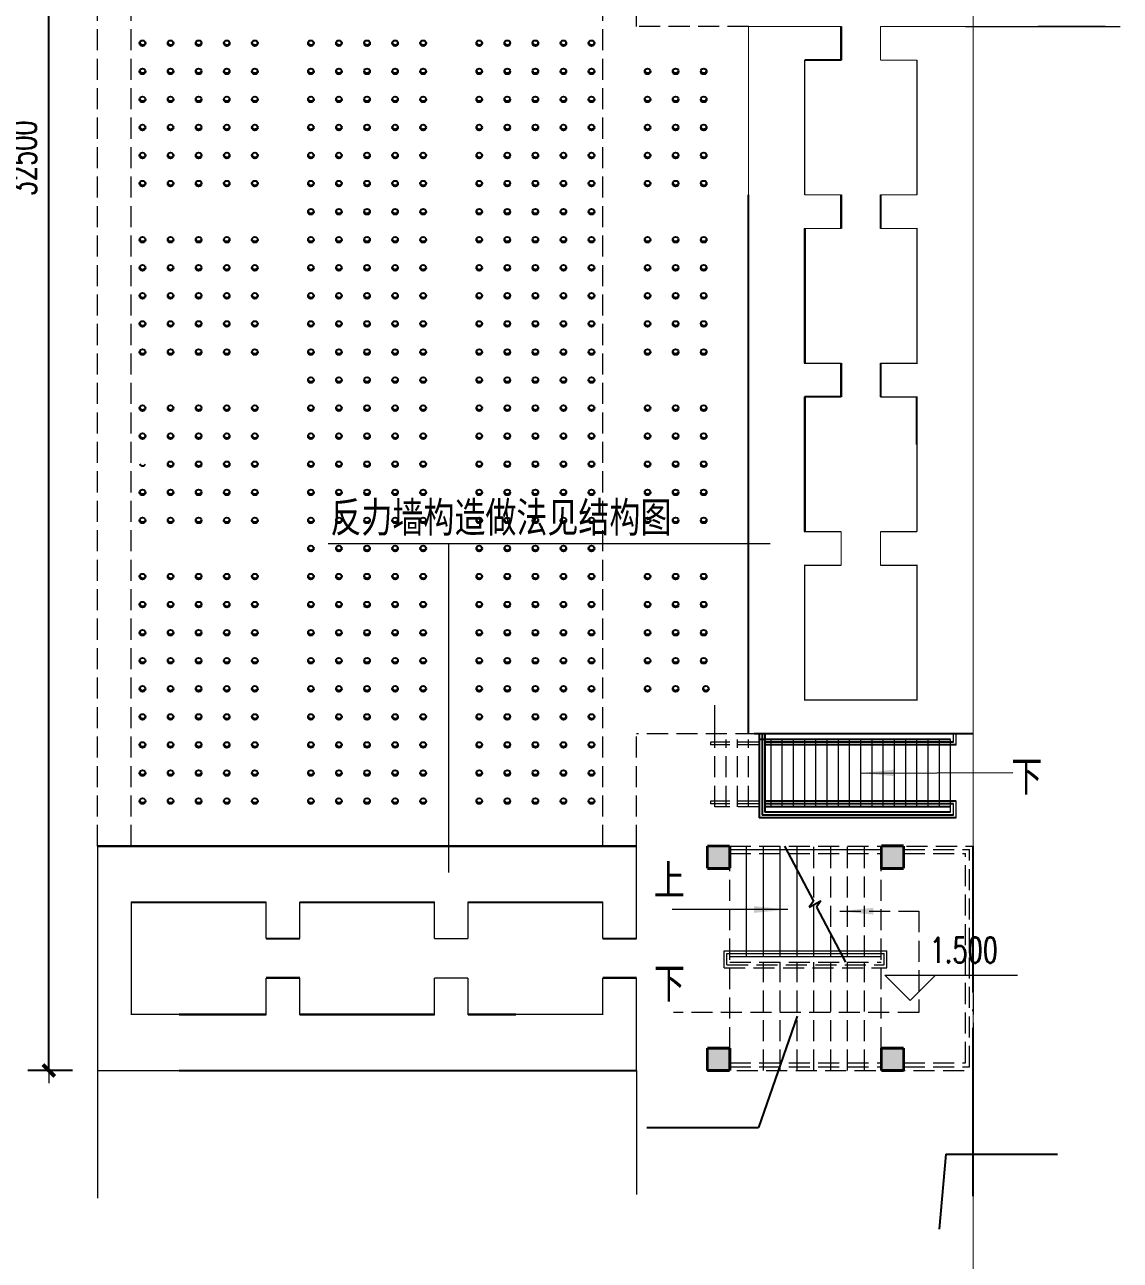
# Model space of a CAD drawing. Extents: x -220435 to 246757, y -381552 to -223577.
# Drawn here: x -117141 to -97617, y -323180 to -301170 of the extents above; entities that cross this region are included whole.
import ezdxf
from ezdxf.enums import TextEntityAlignment as Align

# ---------------------------------------------------------------- set-up
doc = ezdxf.new("R2010")
doc.units = 0
doc.header["$LTSCALE"] = 1500
doc.header["$MEASUREMENT"] = 0
for name, pattern in [('3', [10, 3, -2, 3, -2]), ('DASH', [0.35, 0.25, -0.1]), ('DOTE', [2.42, 2, -0.2, 0.02, -0.2])]:
    doc.linetypes.add(name, pattern=pattern)
doc.layers.get('0').update_dxf_attribs({"linetype": 'CONTINUOUS'})
doc.layers.get('DEFPOINTS').update_dxf_attribs({"linetype": 'CONTINUOUS'})
for name, color, linetype in [('COLUMN', 7, 'CONTINUOUS'), ('DOTE', 7, 'DOTE'), ('GPSCOMMON', 7, 'CONTINUOUS'), ('JELIBTLTC', 7, 'CONTINUOUS'), ('PUB_WALL', 7, 'CONTINUOUS'), ('STAIR', 7, 'CONTINUOUS'), ('尺寸层', 7, 'CONTINUOUS'), ('梁__虚线', 7, '3'), ('细线层', 7, 'CONTINUOUS')]:
    doc.layers.add(name, color=color, linetype=linetype)
doc.layers.add('PUB_DIM', color=7, linetype='CONTINUOUS', lineweight=0)
doc.layers.add('WINDOW', color=7, linetype='CONTINUOUS', lineweight=0)
doc.styles.add('DIM_FONT', font='TXT.shx', dxfattribs={"width": 0.7})
doc.styles.add('JELIBTLZX1', font='arial.ttf', dxfattribs={"width": 0.65})
doc.dimstyles.new('DIMN150', dxfattribs={"dimscale": 1.5, "dimtxt": 300, "dimasz": 1, "dimexe": 250, "dimexo": 300, "dimgap": 150, "dimtad": 1, "dimdec": 0, "dimzin": 0, "dimdsep": 46, "dimtxsty": 'DIM_FONT', "dimblk": '_DIMX', "dimcen": 0.09, "dimclrt": 7, "dimadec": 0, "dimazin": 0, "dimtfac": 1, "dimtdec": 0, "dimtix": 1, "dimtmove": 2, "dimatfit": 3, "dimldrblk": '_DIMX', "dimfxl": 1, "dimtolj": 1, "dimtzin": 0, "dimarcsym": 0})

# ---------------------------------------------------------------- blocks, each defined once
blk = doc.blocks.new('_ARROW')
blk.add_solid([(0, 0), (-1, 0.1), (-1, -0.1)])
blk = doc.blocks.new('_DIMX')
blk.add_line((-150, 0), (150, 0))
at = {"const_width": 50}
blk.add_lwpolyline([(-70, -70), (70, 70)], dxfattribs=at)
blk = doc.blocks.new('*D41')
at = {"layer": 'DEFPOINTS', "color": 0, "lineweight": 20}
for p in [(-116710, -287300), (-115841, -287300), (-115841, -319800)]:
    blk.add_point(p, dxfattribs=at)
at = {"layer": 'PUB_DIM', "color": 0, "lineweight": -2}
for p, q in [((-116291, -287300), (-117085, -287300)), ((-116710, -319799), (-116710, -287302)), ((-116291, -319800), (-117085, -319800))]:
    blk.add_line(p, q, dxfattribs=at)
at = {"layer": 'PUB_DIM', "color": 0, "lineweight": -2, "xscale": 1.5, "yscale": 1.5, "zscale": 1.5}
for p, rotation in [((-116710, -287300), 90), ((-116710, -319800), 270)]:
    blk.add_blockref('_DIMX', p, dxfattribs=dict(at, rotation=rotation))
at = {"layer": 'PUB_DIM', "color": 7, "insert": (-117160, -303550), "char_height": 450, "attachment_point": 5, "rotation": 90, "style": 'DIM_FONT'}
blk.add_mtext('\\A1;32500', dxfattribs=at)
blk = doc.blocks.new('_FZH')
blk.add_solid([(-0.5, -0.5), (0.5, -0.5), (-0.5, 0.5), (0.5, 0.5)])

msp = doc.modelspace()

# ---------------------------------------------------------------- linework, layer by layer
at = {"layer": 'DOTE'}
msp.add_line((-100240.7, -322040.7), (-100240.7, -315800.4), dxfattribs=at)
at = {"layer": 'DOTE', "const_width": 20}
msp.add_lwpolyline([(-100240.7, -324298.4), (-100240.7, -292661.3)], dxfattribs=at)
at = {"layer": 'GPSCOMMON'}
for p, q in [((-104240.7, -313800.4), (-104240.7, -304200.4)), ((-103240.7, -307200.4), (-103240.7, -304800.4)), ((-103240.7, -310200.4), (-103240.7, -307800.4)), ((-101240.7, -308650.4), (-101240.7, -307800.4)), ((-115840.7, -315800.4), (-106240.7, -315800.4)), ((-115240.7, -316800.4), (-112840.7, -316800.4)), ((-112240.7, -316800.4), (-109840.7, -316800.4)), ((-114390.7, -318800.4), (-112840.7, -318800.4)), ((-114390.7, -318800.4), (-112840.7, -318800.4)), ((-112240.7, -318800.4), (-111390.7, -318800.4)), ((-112240.7, -318800.4), (-111390.7, -318800.4)), ((-111390.7, -318800.4), (-109840.7, -318800.4)), ((-109240.7, -318800.4), (-108390.7, -318800.4)), ((-114390.7, -319800.4), (-111390.7, -319800.4)), ((-114390.7, -319800.4), (-111390.7, -319800.4)), ((-111390.7, -319800.4), (-108390.7, -319800.4)), ((-108390.7, -319800.4), (-106240.7, -319800.4))]:
    msp.add_line(p, q, dxfattribs=at)
at = {"layer": 'PUB_DIM'}
for p, q in [((-111734.5, -310409.4), (-103857.6, -310409.4)), ((-109583.5, -316272.7), (-109583.5, -310409.4)), ((-101812.2, -318103.8), (-100912.2, -318103.8)), ((-101362.2, -318553.8), (-101812.2, -318103.8)), ((-101362.2, -318103.8), (-99449.7, -318103.8)), ((-100912.2, -318103.8), (-101362.2, -318553.8))]:
    msp.add_line(p, q, dxfattribs=at)
for points in [[(-102240.3, -314500.4), (-99534.6, -314491.4)], [(-103542.7, -316932), (-105603.4, -316932)]]:
    msp.add_lwpolyline(points, dxfattribs=at)
at = {"layer": 'PUB_WALL', "linetype": 'ByBlock'}
for p, q in [((-103376.3, -318834), (-104063.9, -320815.8)), ((-106051.9, -320815.8), (-104063.9, -320815.8)), ((-100726, -321287), (-100842.2, -322626.8)), ((-100726, -321287), (-98737.9, -321287))]:
    msp.add_line(p, q, dxfattribs=at)
at = {"layer": 'STAIR'}
for p, q in [((-103603.4, -315800.4), (-103085.4, -316780.9)), ((-103163.5, -316890), (-102951.2, -316777.9)), ((-103085.4, -316780.9), (-103163.5, -316890)), ((-102951.2, -316777.9), (-103029.3, -316887)), ((-103029.3, -316887), (-102511.3, -317867.6))]:
    msp.add_line(p, q, dxfattribs=at)
at = {"layer": 'WINDOW', "linetype": 'DASH'}
for p, q in [((-115840.7, -315800.4), (-115840.7, -287300.4)), ((-106240.7, -301200.4), (-106240.7, -287300.4)), ((-115240.7, -315800.4), (-115240.7, -288000.4)), ((-106840.7, -315800.4), (-106840.7, -288000.4)), ((-104240.7, -301200.4), (-106240.7, -301200.4)), ((-106240.7, -315800.4), (-106240.7, -313800.4)), ((-104101.7, -313800.4), (-106240.7, -313800.4)), ((-104051.7, -313950.4), (-104918.3, -313950.4)), ((-104051.7, -314000.4), (-104918.3, -314000.4)), ((-104840.3, -315100.4), (-104840.3, -313900.4)), ((-104640.3, -315100.4), (-104640.3, -313900.4)), ((-104440.3, -315100.4), (-104440.3, -313900.4)), ((-104240.3, -315100.4), (-104240.3, -313900.4)), ((-104051.7, -315000.4), (-104918.3, -315000.4)), ((-104051.7, -315050.4), (-104918.3, -315050.4)), ((-104051.7, -315100.4), (-104840.3, -315100.4)), ((-104576.3, -315800.4), (-100240.7, -315800.4)), ((-103376.3, -317767.6), (-103376.3, -315800.4)), ((-103076.3, -317767.6), (-103076.3, -315800.4)), ((-102776.3, -317767.6), (-102776.3, -315800.4)), ((-102476.3, -317767.6), (-102476.3, -315800.4)), ((-102176.3, -317767.6), (-102176.3, -315800.4)), ((-100240.7, -315800.4), (-100240.7, -319800.4)), ((-104576.3, -315935.4), (-101876.3, -315935.4)), ((-101476.3, -315865.4), (-100305.7, -315865.4)), ((-101476.3, -315935.4), (-100375.7, -315935.4)), ((-100375.7, -319665.4), (-100375.7, -315935.4)), ((-100305.7, -319735.4), (-100305.7, -315865.4)), ((-104576.3, -319400.4), (-104576.3, -316200.4)), ((-101876.3, -319400.4), (-101876.3, -316217.6)), ((-101826.3, -317917.6), (-101826.3, -317717.6)), ((-101776.3, -317967.6), (-101776.3, -317667.6)), ((-104676.3, -317967.6), (-101776.3, -317967.6)), ((-104626.3, -317917.6), (-101826.3, -317917.6)), ((-104576.3, -317867.6), (-101876.3, -317867.6)), ((-103976.3, -319800.4), (-103976.3, -317867.6)), ((-103676.3, -319800.4), (-103676.3, -317867.6)), ((-103376.3, -319800.4), (-103376.3, -317867.6)), ((-103076.3, -319800.4), (-103076.3, -317867.6)), ((-102776.3, -319800.4), (-102776.3, -317867.6)), ((-102476.3, -319800.4), (-102476.3, -317867.6)), ((-102176.3, -319800.4), (-102176.3, -317867.6)), ((-104976.3, -319800.4), (-100240.7, -319800.4)), ((-104576.3, -319665.4), (-101876.3, -319665.4)), ((-104576.3, -319735.4), (-101876.3, -319735.4)), ((-101476.3, -319665.4), (-100375.7, -319665.4)), ((-101476.3, -319735.4), (-100305.7, -319735.4))]:
    msp.add_line(p, q, dxfattribs=at)
at = {"layer": 'WINDOW'}
for p, q in [((-100375.7, -301200.4), (-97617.1, -301200.4)), ((-97880.5, -301200.4), (-99080.5, -301200.4)), ((-104840.3, -313900.4), (-104840.3, -313293.4)), ((-100590.3, -313950.4), (-100590.3, -313800.4)), ((-100540.3, -314000.4), (-100540.3, -313800.4)), ((-104918.3, -313950.4), (-104918.3, -314000.4)), ((-103840.3, -315100.4), (-103840.3, -313900.4)), ((-103640.3, -315100.4), (-103640.3, -313900.4)), ((-103440.3, -315100.4), (-103440.3, -313900.4)), ((-103240.3, -315100.4), (-103240.3, -313900.4)), ((-103040.3, -315100.4), (-103040.3, -313900.4)), ((-102840.3, -315100.4), (-102840.3, -313900.4)), ((-102640.3, -315100.4), (-102640.3, -313900.4)), ((-102440.3, -315100.4), (-102440.3, -313900.4)), ((-102240.3, -315100.4), (-102240.3, -313900.4)), ((-102040.3, -315100.4), (-102040.3, -313900.4)), ((-101840.3, -315100.4), (-101840.3, -313900.4)), ((-101640.3, -315100.4), (-101640.3, -313900.4)), ((-101440.3, -315100.4), (-101440.3, -313900.4)), ((-101240.3, -315100.4), (-101240.3, -313900.4)), ((-101040.3, -315100.4), (-101040.3, -313900.4)), ((-100840.3, -315100.4), (-100840.3, -313900.4)), ((-100640.3, -315200.4), (-100640.3, -313900.4)), ((-104918.3, -315000.4), (-104918.3, -315050.4)), ((-100590.3, -315250.4), (-100590.3, -315050.4)), ((-100540.3, -315300.4), (-100540.3, -315000.4)), ((-104276.3, -317767.6), (-104276.3, -315800.4)), ((-103976.3, -317767.6), (-103976.3, -315800.4)), ((-103676.3, -317767.6), (-103676.3, -315800.4)), ((-104576.3, -315865.4), (-101876.3, -315865.4)), ((-103376.3, -317767.6), (-103376.3, -316230.3)), ((-103076.3, -317767.6), (-103076.3, -316844)), ((-104676.3, -317667.6), (-101776.3, -317667.6)), ((-104676.3, -317967.6), (-104676.3, -317667.6)), ((-104626.3, -317717.6), (-101826.3, -317717.6)), ((-104626.3, -317917.6), (-104626.3, -317717.6)), ((-104576.3, -317767.6), (-101876.3, -317767.6)), ((-115840.7, -319800.4), (-115840.7, -322075.4)), ((-106240.7, -319800.4), (-106240.7, -322010.1))]:
    msp.add_line(p, q, dxfattribs=at)
at = {"layer": 'WINDOW', "const_width": 50}
for points in [[(-104976.3, -315800.4), (-104576.3, -315800.4)], [(-104976.3, -316200.4), (-104976.3, -315800.4)], [(-104576.3, -315800.4), (-104576.3, -316200.4)], [(-101876.3, -315797.4), (-101476.3, -315797.4)], [(-101876.3, -316217.6), (-101876.3, -315800.4)], [(-101476.3, -315800.4), (-101476.3, -316200.4)], [(-104576.3, -316200.4), (-104976.3, -316200.4)], [(-104976.3, -316200.4), (-104576.3, -316200.4)], [(-101876.3, -316200.4), (-101476.3, -316200.4)], [(-104976.3, -319400.4), (-104576.3, -319400.4)], [(-104976.3, -319800.4), (-104976.3, -319400.4)], [(-104976.3, -319400.4), (-104576.3, -319400.4)], [(-104576.3, -319400.4), (-104576.3, -319800.4)], [(-101876.3, -319800.4), (-101876.3, -319400.4)], [(-101876.3, -319400.4), (-101476.3, -319400.4)], [(-101876.3, -319400.4), (-101476.3, -319400.4)], [(-101476.3, -319400.4), (-101476.3, -319800.4)], [(-104576.3, -319800.4), (-104976.3, -319800.4)], [(-101476.3, -319800.4), (-101876.3, -319800.4)]]:
    msp.add_lwpolyline(points, dxfattribs=at)
at = {"layer": 'WINDOW', "linetype": 'DASH'}
msp.add_lwpolyline([(-102617.8, -316962.1), (-101208.8, -316962.1), (-101208.8, -318763.6), (-105576.9, -318763.6)], dxfattribs=at)
at = {"layer": '尺寸层', "ltscale": 15}
for p, q in [((-102590.7, -301200.4), (-102590.7, -301800.4)), ((-102590.7, -301800.4), (-102590.7, -301200.4)), ((-102590.7, -301800.4), (-103240.7, -301800.4)), ((-102590.7, -301800.4), (-103240.7, -301800.4)), ((-102590.7, -304200.4), (-102590.7, -304800.4)), ((-102590.7, -304800.4), (-102590.7, -304200.4)), ((-101890.7, -304200.4), (-101890.7, -304800.4)), ((-101890.7, -304200.4), (-101890.7, -304800.4)), ((-103240.7, -304800.4), (-103240.7, -307200.4)), ((-102590.7, -307200.4), (-102590.7, -307800.4)), ((-102590.7, -307800.4), (-102590.7, -307200.4)), ((-101890.7, -307200.4), (-101890.7, -307800.4)), ((-101890.7, -307200.4), (-101890.7, -307800.4)), ((-102590.7, -307800.4), (-103240.7, -307800.4)), ((-103240.7, -307800.4), (-103240.7, -310200.4)), ((-101240.7, -308650.4), (-101240.7, -307800.4)), ((-100240.7, -313800.4), (-104140.7, -313800.4)), ((-100240.7, -313800.4), (-104140.7, -313800.4)), ((-106240.7, -315800.4), (-115840.7, -315800.4)), ((-115240.7, -316800.4), (-112840.7, -316800.4)), ((-112240.7, -316800.4), (-109840.7, -316800.4)), ((-109240.7, -316800.4), (-106840.7, -316800.4)), ((-112840.7, -317450.4), (-112240.7, -317450.4)), ((-112840.7, -317450.4), (-112240.7, -317450.4)), ((-106840.7, -317450.4), (-106240.7, -317450.4)), ((-106840.7, -317450.4), (-106240.7, -317450.4)), ((-112840.7, -318150.4), (-112240.7, -318150.4)), ((-112240.7, -318150.4), (-112840.7, -318150.4)), ((-106840.7, -318150.4), (-106240.7, -318150.4)), ((-106240.7, -318150.4), (-106840.7, -318150.4)), ((-112840.7, -318800.4), (-114390.7, -318800.4)), ((-112840.7, -318800.4), (-114390.7, -318800.4)), ((-111390.7, -318800.4), (-112240.7, -318800.4)), ((-111390.7, -318800.4), (-112240.7, -318800.4)), ((-109840.7, -318800.4), (-111390.7, -318800.4)), ((-108390.7, -318800.4), (-109240.7, -318800.4)), ((-114390.7, -319800.4), (-111390.7, -319800.4)), ((-114390.7, -319800.4), (-111390.7, -319800.4)), ((-111390.7, -319800.4), (-108390.7, -319800.4)), ((-108390.7, -319800.4), (-106240.7, -319800.4))]:
    msp.add_line(p, q, dxfattribs=at)
for points, const_width in [([(-104240.7, -304200.4), (-104240.7, -301200.4)], 20), ([(-101890.7, -301200.4), (-101890.7, -301800.4)], 20), ([(-101890.7, -301200.4), (-101890.7, -301800.4)], 20), ([(-101240.7, -301800.4), (-101890.7, -301800.4)], 20), ([(-101240.7, -301800.4), (-101890.7, -301800.4)], 20), ([(-104240.7, -313800.4), (-104240.7, -304200.4)], 22.5)]:
    msp.add_lwpolyline(points, dxfattribs=dict(at, const_width=const_width))
for centre in [(-115040.7, -301500.4), (-114540.7, -301500.4), (-114040.7, -301500.4), (-113540.7, -301500.4), (-113040.7, -301500.4), (-112040.7, -301500.4), (-112040.7, -301500.4), (-111540.7, -301500.4), (-111040.7, -301500.4), (-110540.7, -301500.4), (-110040.7, -301500.4), (-109040.7, -301500.4), (-108540.7, -301500.4), (-108040.7, -301500.4), (-107540.7, -301500.4), (-107040.7, -301500.4), (-115040.7, -302000.4), (-114540.7, -302000.4), (-114040.7, -302000.4), (-113540.7, -302000.4), (-113040.7, -302000.4), (-112040.7, -302000.4), (-112040.7, -302000.4), (-111540.7, -302000.4), (-111040.7, -302000.4), (-110540.7, -302000.4), (-110040.7, -302000.4), (-109040.7, -302000.4), (-108540.7, -302000.4), (-108040.7, -302000.4), (-107540.7, -302000.4), (-107040.7, -302000.4), (-106040.7, -302000.4), (-105540.7, -302000.4), (-105040.7, -302000.4), (-115040.7, -302500.4), (-114540.7, -302500.4), (-114040.7, -302500.4), (-113540.7, -302500.4), (-113040.7, -302500.4), (-112040.7, -302500.4), (-112040.7, -302500.4), (-111540.7, -302500.4), (-111040.7, -302500.4), (-110540.7, -302500.4), (-110040.7, -302500.4), (-109040.7, -302500.4), (-108540.7, -302500.4), (-108040.7, -302500.4), (-107540.7, -302500.4), (-107040.7, -302500.4), (-106040.7, -302500.4), (-105540.7, -302500.4), (-105040.7, -302500.4), (-115040.7, -303000.4), (-114540.7, -303000.4), (-114040.7, -303000.4), (-113540.7, -303000.4), (-113040.7, -303000.4), (-112040.7, -303000.4), (-112040.7, -303000.4), (-111540.7, -303000.4), (-111040.7, -303000.4), (-110540.7, -303000.4), (-110040.7, -303000.4), (-109040.7, -303000.4), (-108540.7, -303000.4), (-108040.7, -303000.4), (-107540.7, -303000.4), (-107040.7, -303000.4), (-106040.7, -303000.4), (-105540.7, -303000.4), (-105040.7, -303000.4), (-115040.7, -303500.4), (-114540.7, -303500.4), (-114040.7, -303500.4), (-113540.7, -303500.4), (-113040.7, -303500.4), (-112040.7, -303500.4), (-112040.7, -303500.4), (-111540.7, -303500.4), (-111040.7, -303500.4), (-110540.7, -303500.4), (-110040.7, -303500.4), (-109040.7, -303500.4), (-108540.7, -303500.4), (-108040.7, -303500.4), (-107540.7, -303500.4), (-107040.7, -303500.4), (-106040.7, -303500.4), (-105540.7, -303500.4), (-105040.7, -303500.4), (-115040.7, -304000.4), (-114540.7, -304000.4), (-114040.7, -304000.4), (-113540.7, -304000.4), (-113040.7, -304000.4), (-112040.7, -304000.4), (-112040.7, -304000.4), (-111540.7, -304000.4), (-111040.7, -304000.4), (-110540.7, -304000.4), (-110040.7, -304000.4), (-109040.7, -304000.4), (-108540.7, -304000.4), (-108040.7, -304000.4), (-107540.7, -304000.4), (-107040.7, -304000.4), (-106040.7, -304000.4), (-105540.7, -304000.4), (-105040.7, -304000.4), (-112040.7, -304500.4), (-112040.7, -304500.4), (-111540.7, -304500.4), (-111040.7, -304500.4), (-110540.7, -304500.4), (-110040.7, -304500.4), (-109040.7, -304500.4), (-108540.7, -304500.4), (-108040.7, -304500.4), (-107540.7, -304500.4), (-107040.7, -304500.4), (-115040.7, -305000.4), (-114540.7, -305000.4), (-114040.7, -305000.4), (-113540.7, -305000.4), (-113040.7, -305000.4), (-112040.7, -305000.4), (-112040.7, -305000.4), (-111540.7, -305000.4), (-111040.7, -305000.4), (-110540.7, -305000.4), (-110040.7, -305000.4), (-109040.7, -305000.4), (-108540.7, -305000.4), (-108040.7, -305000.4), (-107540.7, -305000.4), (-107040.7, -305000.4), (-106040.7, -305000.4), (-105540.7, -305000.4), (-105040.7, -305000.4), (-115040.7, -305500.4), (-114540.7, -305500.4), (-114040.7, -305500.4), (-113540.7, -305500.4), (-113040.7, -305500.4), (-112040.7, -305500.4), (-112040.7, -305500.4), (-111540.7, -305500.4), (-111040.7, -305500.4), (-110540.7, -305500.4), (-110040.7, -305500.4), (-109040.7, -305500.4), (-108540.7, -305500.4), (-108040.7, -305500.4), (-107540.7, -305500.4), (-107040.7, -305500.4), (-106040.7, -305500.4), (-105540.7, -305500.4), (-105040.7, -305500.4), (-115040.7, -306000.4), (-114540.7, -306000.4), (-114040.7, -306000.4), (-113540.7, -306000.4), (-113040.7, -306000.4), (-112040.7, -306000.4), (-112040.7, -306000.4), (-111540.7, -306000.4), (-111040.7, -306000.4), (-110540.7, -306000.4), (-110040.7, -306000.4), (-109040.7, -306000.4), (-108540.7, -306000.4), (-108040.7, -306000.4), (-107540.7, -306000.4), (-107040.7, -306000.4), (-106040.7, -306000.4), (-105540.7, -306000.4), (-105040.7, -306000.4), (-115040.7, -306500.4), (-114540.7, -306500.4), (-114040.7, -306500.4), (-113540.7, -306500.4), (-113040.7, -306500.4), (-112040.7, -306500.4), (-112040.7, -306500.4), (-111540.7, -306500.4), (-111040.7, -306500.4), (-110540.7, -306500.4), (-110040.7, -306500.4), (-109040.7, -306500.4), (-108540.7, -306500.4), (-108040.7, -306500.4), (-107540.7, -306500.4), (-107040.7, -306500.4), (-106040.7, -306500.4), (-105540.7, -306500.4), (-105040.7, -306500.4), (-115040.7, -307000.4), (-114540.7, -307000.4), (-114040.7, -307000.4), (-113540.7, -307000.4), (-113040.7, -307000.4), (-112040.7, -307000.4), (-112040.7, -307000.4), (-111540.7, -307000.4), (-111040.7, -307000.4), (-110540.7, -307000.4), (-110040.7, -307000.4), (-109040.7, -307000.4), (-108540.7, -307000.4), (-108040.7, -307000.4), (-107540.7, -307000.4), (-107040.7, -307000.4), (-106040.7, -307000.4), (-105540.7, -307000.4), (-105040.7, -307000.4), (-112040.7, -307500.4), (-112040.7, -307500.4), (-111540.7, -307500.4), (-111040.7, -307500.4), (-110540.7, -307500.4), (-110040.7, -307500.4), (-109040.7, -307500.4), (-108540.7, -307500.4), (-108040.7, -307500.4), (-107540.7, -307500.4), (-107040.7, -307500.4), (-115040.7, -308000.4), (-114540.7, -308000.4), (-114040.7, -308000.4), (-113540.7, -308000.4), (-113040.7, -308000.4), (-112040.7, -308000.4), (-112040.7, -308000.4), (-111540.7, -308000.4), (-111040.7, -308000.4), (-110540.7, -308000.4), (-110040.7, -308000.4), (-109040.7, -308000.4), (-108540.7, -308000.4), (-108040.7, -308000.4), (-107540.7, -308000.4), (-107040.7, -308000.4), (-106040.7, -308000.4), (-105540.7, -308000.4), (-105040.7, -308000.4), (-115040.7, -308500.4), (-114540.7, -308500.4), (-114040.7, -308500.4), (-113540.7, -308500.4), (-113040.7, -308500.4), (-112040.7, -308500.4), (-112040.7, -308500.4), (-111540.7, -308500.4), (-111040.7, -308500.4), (-110540.7, -308500.4), (-110040.7, -308500.4), (-109040.7, -308500.4), (-108540.7, -308500.4), (-108040.7, -308500.4), (-107540.7, -308500.4), (-107040.7, -308500.4), (-106040.7, -308500.4), (-105540.7, -308500.4), (-105040.7, -308500.4), (-114540.7, -309000.4), (-114040.7, -309000.4), (-113540.7, -309000.4), (-113040.7, -309000.4), (-112040.7, -309000.4), (-112040.7, -309000.4), (-111540.7, -309000.4), (-111040.7, -309000.4), (-110540.7, -309000.4), (-110040.7, -309000.4), (-109040.7, -309000.4), (-108540.7, -309000.4), (-108040.7, -309000.4), (-107540.7, -309000.4), (-107040.7, -309000.4), (-106040.7, -309000.4), (-105540.7, -309000.4), (-105040.7, -309000.4), (-115040.7, -309500.4), (-114540.7, -309500.4), (-114040.7, -309500.4), (-113540.7, -309500.4), (-113040.7, -309500.4), (-112040.7, -309500.4), (-112040.7, -309500.4), (-111540.7, -309500.4), (-111040.7, -309500.4), (-110540.7, -309500.4), (-110040.7, -309500.4), (-109040.7, -309500.4), (-108540.7, -309500.4), (-108040.7, -309500.4), (-107540.7, -309500.4), (-107040.7, -309500.4), (-106040.7, -309500.4), (-105540.7, -309500.4), (-105040.7, -309500.4), (-115040.7, -310000.4), (-114540.7, -310000.4), (-114040.7, -310000.4), (-113540.7, -310000.4), (-113040.7, -310000.4), (-112040.7, -310000.4), (-112040.7, -310000.4), (-111540.7, -310000.4), (-111040.7, -310000.4), (-110540.7, -310000.4), (-110040.7, -310000.4), (-109040.7, -310000.4), (-108540.7, -310000.4), (-108040.7, -310000.4), (-107540.7, -310000.4), (-107040.7, -310000.4), (-106040.7, -310000.4), (-105540.7, -310000.4), (-105040.7, -310000.4), (-112040.7, -310500.4), (-112040.7, -310500.4), (-111540.7, -310500.4), (-111040.7, -310500.4), (-110540.7, -310500.4), (-110040.7, -310500.4), (-109040.7, -310500.4), (-108540.7, -310500.4), (-108040.7, -310500.4), (-107540.7, -310500.4), (-107040.7, -310500.4), (-115040.7, -311000.4), (-114540.7, -311000.4), (-114040.7, -311000.4), (-113540.7, -311000.4), (-113040.7, -311000.4), (-112040.7, -311000.4), (-112040.7, -311000.4), (-111540.7, -311000.4), (-111040.7, -311000.4), (-110540.7, -311000.4), (-110040.7, -311000.4), (-109040.7, -311000.4), (-108540.7, -311000.4), (-108040.7, -311000.4), (-107540.7, -311000.4), (-107040.7, -311000.4), (-106040.7, -311000.4), (-105540.7, -311000.4), (-105040.7, -311000.4), (-115040.7, -311500.4), (-114540.7, -311500.4), (-114040.7, -311500.4), (-113540.7, -311500.4), (-113040.7, -311500.4), (-112040.7, -311500.4), (-112040.7, -311500.4), (-111540.7, -311500.4), (-111040.7, -311500.4), (-110540.7, -311500.4), (-110040.7, -311500.4), (-109040.7, -311500.4), (-108540.7, -311500.4), (-108040.7, -311500.4), (-107540.7, -311500.4), (-107040.7, -311500.4), (-106040.7, -311500.4), (-105540.7, -311500.4), (-105040.7, -311500.4), (-115040.7, -312000.4), (-114540.7, -312000.4), (-114040.7, -312000.4), (-113540.7, -312000.4), (-113040.7, -312000.4), (-112040.7, -312000.4), (-112040.7, -312000.4), (-111540.7, -312000.4), (-111040.7, -312000.4), (-110540.7, -312000.4), (-110040.7, -312000.4), (-109040.7, -312000.4), (-108540.7, -312000.4), (-108040.7, -312000.4), (-107540.7, -312000.4), (-107040.7, -312000.4), (-106040.7, -312000.4), (-105540.7, -312000.4), (-105040.7, -312000.4), (-115040.7, -312500.4), (-114540.7, -312500.4), (-114040.7, -312500.4), (-113540.7, -312500.4), (-113040.7, -312500.4), (-112040.7, -312500.4), (-112040.7, -312500.4), (-111540.7, -312500.4), (-111040.7, -312500.4), (-110540.7, -312500.4), (-110040.7, -312500.4), (-109040.7, -312500.4), (-108540.7, -312500.4), (-108040.7, -312500.4), (-107540.7, -312500.4), (-107040.7, -312500.4), (-106040.7, -312500.4), (-105540.7, -312500.4), (-105040.7, -312500.4), (-115040.7, -313000.4), (-114540.7, -313000.4), (-114040.7, -313000.4), (-113540.7, -313000.4), (-113040.7, -313000.4), (-112040.7, -313000.4), (-112040.7, -313000.4), (-111540.7, -313000.4), (-111040.7, -313000.4), (-110540.7, -313000.4), (-110040.7, -313000.4), (-109040.7, -313000.4), (-108540.7, -313000.4), (-108040.7, -313000.4), (-107540.7, -313000.4), (-107040.7, -313000.4), (-106040.7, -313000.4), (-105540.7, -313000.4), (-105001.7, -313000.4), (-115040.7, -313500.4), (-114540.7, -313500.4), (-114040.7, -313500.4), (-113540.7, -313500.4), (-113040.7, -313500.4), (-112040.7, -313500.4), (-112040.7, -313500.4), (-111540.7, -313500.4), (-111040.7, -313500.4), (-110540.7, -313500.4), (-110040.7, -313500.4), (-109040.7, -313500.4), (-108540.7, -313500.4), (-108040.7, -313500.4), (-107540.7, -313500.4), (-107040.7, -313500.4), (-115040.7, -314000.4), (-114540.7, -314000.4), (-114040.7, -314000.4), (-113540.7, -314000.4), (-113040.7, -314000.4), (-112040.7, -314000.4), (-112040.7, -314000.4), (-111540.7, -314000.4), (-111040.7, -314000.4), (-110540.7, -314000.4), (-110040.7, -314000.4), (-109040.7, -314000.4), (-108540.7, -314000.4), (-108040.7, -314000.4), (-107540.7, -314000.4), (-107040.7, -314000.4), (-115040.7, -314500.4), (-114540.7, -314500.4), (-114040.7, -314500.4), (-113540.7, -314500.4), (-113040.7, -314500.4), (-112040.7, -314500.4), (-112040.7, -314500.4), (-111540.7, -314500.4), (-111040.7, -314500.4), (-110540.7, -314500.4), (-110040.7, -314500.4), (-109040.7, -314500.4), (-108540.7, -314500.4), (-108040.7, -314500.4), (-107540.7, -314500.4), (-107040.7, -314500.4), (-115040.7, -315000.4), (-114540.7, -315000.4), (-114040.7, -315000.4), (-113540.7, -315000.4), (-113040.7, -315000.4), (-112040.7, -315000.4), (-112040.7, -315000.4), (-111540.7, -315000.4), (-111040.7, -315000.4), (-110540.7, -315000.4), (-110040.7, -315000.4), (-109040.7, -315000.4), (-108540.7, -315000.4), (-108040.7, -315000.4), (-107540.7, -315000.4), (-107040.7, -315000.4)]:
    msp.add_circle(centre, 51.5, dxfattribs=at)
for centre in [(-115039.4, -301470.5), (-114539.4, -301470.5), (-114039.4, -301470.5), (-113539.4, -301470.5), (-113039.4, -301470.5), (-112039.4, -301470.5), (-112039.4, -301470.5), (-111539.4, -301470.5), (-111039.4, -301470.5), (-110539.4, -301470.5), (-110039.4, -301470.5), (-109039.4, -301470.5), (-108539.4, -301470.5), (-108039.4, -301470.5), (-107539.4, -301470.5), (-107039.4, -301470.5), (-115039.4, -301970.5), (-114539.4, -301970.5), (-114039.4, -301970.5), (-113539.4, -301970.5), (-113039.4, -301970.5), (-112039.4, -301970.5), (-112039.4, -301970.5), (-111539.4, -301970.5), (-111039.4, -301970.5), (-110539.4, -301970.5), (-110039.4, -301970.5), (-109039.4, -301970.5), (-108539.4, -301970.5), (-108039.4, -301970.5), (-107539.4, -301970.5), (-107039.4, -301970.5), (-106039.4, -301970.5), (-105539.4, -301970.5), (-105039.4, -301970.5), (-115039.4, -302470.5), (-114539.4, -302470.5), (-114039.4, -302470.5), (-113539.4, -302470.5), (-113039.4, -302470.5), (-112039.4, -302470.5), (-112039.4, -302470.5), (-111539.4, -302470.5), (-111039.4, -302470.5), (-110539.4, -302470.5), (-110039.4, -302470.5), (-109039.4, -302470.5), (-108539.4, -302470.5), (-108039.4, -302470.5), (-107539.4, -302470.5), (-107039.4, -302470.5), (-106039.4, -302470.5), (-105539.4, -302470.5), (-105039.4, -302470.5), (-115039.4, -302970.5), (-114539.4, -302970.5), (-114039.4, -302970.5), (-113539.4, -302970.5), (-113039.4, -302970.5), (-112039.4, -302970.5), (-112039.4, -302970.5), (-111539.4, -302970.5), (-111039.4, -302970.5), (-110539.4, -302970.5), (-110039.4, -302970.5), (-109039.4, -302970.5), (-108539.4, -302970.5), (-108039.4, -302970.5), (-107539.4, -302970.5), (-107039.4, -302970.5), (-106039.4, -302970.5), (-105539.4, -302970.5), (-105039.4, -302970.5), (-115039.4, -303470.5), (-114539.4, -303470.5), (-114039.4, -303470.5), (-113539.4, -303470.5), (-113039.4, -303470.5), (-112039.4, -303470.5), (-112039.4, -303470.5), (-111539.4, -303470.5), (-111039.4, -303470.5), (-110539.4, -303470.5), (-110039.4, -303470.5), (-109039.4, -303470.5), (-108539.4, -303470.5), (-108039.4, -303470.5), (-107539.4, -303470.5), (-107039.4, -303470.5), (-106039.4, -303470.5), (-105539.4, -303470.5), (-105039.4, -303470.5), (-115039.4, -303970.5), (-114539.4, -303970.5), (-114039.4, -303970.5), (-113539.4, -303970.5), (-113039.4, -303970.5), (-112039.4, -303970.5), (-112039.4, -303970.5), (-111539.4, -303970.5), (-111039.4, -303970.5), (-110539.4, -303970.5), (-110039.4, -303970.5), (-109039.4, -303970.5), (-108539.4, -303970.5), (-108039.4, -303970.5), (-107539.4, -303970.5), (-107039.4, -303970.5), (-106039.4, -303970.5), (-105539.4, -303970.5), (-105039.4, -303970.5), (-112039.4, -304470.5), (-112039.4, -304470.5), (-111539.4, -304470.5), (-111039.4, -304470.5), (-110539.4, -304470.5), (-110039.4, -304470.5), (-109039.4, -304470.5), (-108539.4, -304470.5), (-108039.4, -304470.5), (-107539.4, -304470.5), (-107039.4, -304470.5), (-115039.4, -304970.5), (-114539.4, -304970.5), (-114039.4, -304970.5), (-113539.4, -304970.5), (-113039.4, -304970.5), (-112039.4, -304970.5), (-112039.4, -304970.5), (-111539.4, -304970.5), (-111039.4, -304970.5), (-110539.4, -304970.5), (-110039.4, -304970.5), (-109039.4, -304970.5), (-108539.4, -304970.5), (-108039.4, -304970.5), (-107539.4, -304970.5), (-107039.4, -304970.5), (-106039.4, -304970.5), (-105539.4, -304970.5), (-105039.4, -304970.5), (-115039.4, -305470.5), (-114539.4, -305470.5), (-114039.4, -305470.5), (-113539.4, -305470.5), (-113039.4, -305470.5), (-112039.4, -305470.5), (-112039.4, -305470.5), (-111539.4, -305470.5), (-111039.4, -305470.5), (-110539.4, -305470.5), (-110039.4, -305470.5), (-109039.4, -305470.5), (-108539.4, -305470.5), (-108039.4, -305470.5), (-107539.4, -305470.5), (-107039.4, -305470.5), (-106039.4, -305470.5), (-105539.4, -305470.5), (-105039.4, -305470.5), (-115039.4, -305970.5), (-114539.4, -305970.5), (-114039.4, -305970.5), (-113539.4, -305970.5), (-113039.4, -305970.5), (-112039.4, -305970.5), (-112039.4, -305970.5), (-111539.4, -305970.5), (-111039.4, -305970.5), (-110539.4, -305970.5), (-110039.4, -305970.5), (-109039.4, -305970.5), (-108539.4, -305970.5), (-108039.4, -305970.5), (-107539.4, -305970.5), (-107039.4, -305970.5), (-106039.4, -305970.5), (-105539.4, -305970.5), (-105039.4, -305970.5), (-115039.4, -306470.5), (-114539.4, -306470.5), (-114039.4, -306470.5), (-113539.4, -306470.5), (-113039.4, -306470.5), (-112039.4, -306470.5), (-112039.4, -306470.5), (-111539.4, -306470.5), (-111039.4, -306470.5), (-110539.4, -306470.5), (-110039.4, -306470.5), (-109039.4, -306470.5), (-108539.4, -306470.5), (-108039.4, -306470.5), (-107539.4, -306470.5), (-107039.4, -306470.5), (-106039.4, -306470.5), (-105539.4, -306470.5), (-105039.4, -306470.5), (-115039.4, -306970.5), (-114539.4, -306970.5), (-114039.4, -306970.5), (-113539.4, -306970.5), (-113039.4, -306970.5), (-112039.4, -306970.5), (-112039.4, -306970.5), (-111539.4, -306970.5), (-111039.4, -306970.5), (-110539.4, -306970.5), (-110039.4, -306970.5), (-109039.4, -306970.5), (-108539.4, -306970.5), (-108039.4, -306970.5), (-107539.4, -306970.5), (-107039.4, -306970.5), (-106039.4, -306970.5), (-105539.4, -306970.5), (-105039.4, -306970.5), (-112039.4, -307470.5), (-112039.4, -307470.5), (-111539.4, -307470.5), (-111039.4, -307470.5), (-110539.4, -307470.5), (-110039.4, -307470.5), (-109039.4, -307470.5), (-108539.4, -307470.5), (-108039.4, -307470.5), (-107539.4, -307470.5), (-107039.4, -307470.5), (-115039.4, -307970.5), (-114539.4, -307970.5), (-114039.4, -307970.5), (-113539.4, -307970.5), (-113039.4, -307970.5), (-112039.4, -307970.5), (-112039.4, -307970.5), (-111539.4, -307970.5), (-111039.4, -307970.5), (-110539.4, -307970.5), (-110039.4, -307970.5), (-109039.4, -307970.5), (-108539.4, -307970.5), (-108039.4, -307970.5), (-107539.4, -307970.5), (-107039.4, -307970.5), (-106039.4, -307970.5), (-105539.4, -307970.5), (-105039.4, -307970.5), (-115039.4, -308470.5), (-114539.4, -308470.5), (-114039.4, -308470.5), (-113539.4, -308470.5), (-113039.4, -308470.5), (-112039.4, -308470.5), (-112039.4, -308470.5), (-111539.4, -308470.5), (-111039.4, -308470.5), (-110539.4, -308470.5), (-110039.4, -308470.5), (-109039.4, -308470.5), (-108539.4, -308470.5), (-108039.4, -308470.5), (-107539.4, -308470.5), (-107039.4, -308470.5), (-106039.4, -308470.5), (-105539.4, -308470.5), (-105039.4, -308470.5), (-115039.4, -308970.5), (-114539.4, -308970.5), (-114039.4, -308970.5), (-113539.4, -308970.5), (-113039.4, -308970.5), (-112039.4, -308970.5), (-112039.4, -308970.5), (-111539.4, -308970.5), (-111039.4, -308970.5), (-110539.4, -308970.5), (-110039.4, -308970.5), (-109039.4, -308970.5), (-108539.4, -308970.5), (-108039.4, -308970.5), (-107539.4, -308970.5), (-107039.4, -308970.5), (-106039.4, -308970.5), (-105539.4, -308970.5), (-105039.4, -308970.5), (-115039.4, -309470.5), (-114539.4, -309470.5), (-114039.4, -309470.5), (-113539.4, -309470.5), (-113039.4, -309470.5), (-112039.4, -309470.5), (-112039.4, -309470.5), (-111539.4, -309470.5), (-111039.4, -309470.5), (-110539.4, -309470.5), (-110039.4, -309470.5), (-109039.4, -309470.5), (-108539.4, -309470.5), (-108039.4, -309470.5), (-107539.4, -309470.5), (-107039.4, -309470.5), (-106039.4, -309470.5), (-105539.4, -309470.5), (-105039.4, -309470.5), (-115039.4, -309970.5), (-114539.4, -309970.5), (-114039.4, -309970.5), (-113539.4, -309970.5), (-113039.4, -309970.5), (-112039.4, -309970.5), (-112039.4, -309970.5), (-111539.4, -309970.5), (-111039.4, -309970.5), (-110539.4, -309970.5), (-110039.4, -309970.5), (-109039.4, -309970.5), (-108539.4, -309970.5), (-108039.4, -309970.5), (-107539.4, -309970.5), (-107039.4, -309970.5), (-106039.4, -309970.5), (-105539.4, -309970.5), (-105039.4, -309970.5), (-112039.4, -310470.5), (-112039.4, -310470.5), (-111539.4, -310470.5), (-111039.4, -310470.5), (-110539.4, -310470.5), (-110039.4, -310470.5), (-109039.4, -310470.5), (-108539.4, -310470.5), (-108039.4, -310470.5), (-107539.4, -310470.5), (-107039.4, -310470.5), (-115039.4, -310970.5), (-114539.4, -310970.5), (-114039.4, -310970.5), (-113539.4, -310970.5), (-113039.4, -310970.5), (-112039.4, -310970.5), (-112039.4, -310970.5), (-111539.4, -310970.5), (-111039.4, -310970.5), (-110539.4, -310970.5), (-110039.4, -310970.5), (-109039.4, -310970.5), (-108539.4, -310970.5), (-108039.4, -310970.5), (-107539.4, -310970.5), (-107039.4, -310970.5), (-106039.4, -310970.5), (-105539.4, -310970.5), (-105039.4, -310970.5), (-115039.4, -311470.5), (-114539.4, -311470.5), (-114039.4, -311470.5), (-113539.4, -311470.5), (-113039.4, -311470.5), (-112039.4, -311470.5), (-112039.4, -311470.5), (-111539.4, -311470.5), (-111039.4, -311470.5), (-110539.4, -311470.5), (-110039.4, -311470.5), (-109039.4, -311470.5), (-108539.4, -311470.5), (-108039.4, -311470.5), (-107539.4, -311470.5), (-107039.4, -311470.5), (-106039.4, -311470.5), (-105539.4, -311470.5), (-105039.4, -311470.5), (-115039.4, -311970.5), (-114539.4, -311970.5), (-114039.4, -311970.5), (-113539.4, -311970.5), (-113039.4, -311970.5), (-112039.4, -311970.5), (-112039.4, -311970.5), (-111539.4, -311970.5), (-111039.4, -311970.5), (-110539.4, -311970.5), (-110039.4, -311970.5), (-109039.4, -311970.5), (-108539.4, -311970.5), (-108039.4, -311970.5), (-107539.4, -311970.5), (-107039.4, -311970.5), (-106039.4, -311970.5), (-105539.4, -311970.5), (-105039.4, -311970.5), (-115039.4, -312470.5), (-114539.4, -312470.5), (-114039.4, -312470.5), (-113539.4, -312470.5), (-113039.4, -312470.5), (-112039.4, -312470.5), (-112039.4, -312470.5), (-111539.4, -312470.5), (-111039.4, -312470.5), (-110539.4, -312470.5), (-110039.4, -312470.5), (-109039.4, -312470.5), (-108539.4, -312470.5), (-108039.4, -312470.5), (-107539.4, -312470.5), (-107039.4, -312470.5), (-106039.4, -312470.5), (-105539.4, -312470.5), (-105039.4, -312470.5), (-115039.4, -312970.5), (-114539.4, -312970.5), (-114039.4, -312970.5), (-113539.4, -312970.5), (-113039.4, -312970.5), (-112039.4, -312970.5), (-112039.4, -312970.5), (-111539.4, -312970.5), (-111039.4, -312970.5), (-110539.4, -312970.5), (-110039.4, -312970.5), (-109039.4, -312970.5), (-108539.4, -312970.5), (-108039.4, -312970.5), (-107539.4, -312970.5), (-107039.4, -312970.5), (-106039.4, -312970.5), (-105539.4, -312970.5), (-105000.4, -312970.5), (-115039.4, -313470.5), (-114539.4, -313470.5), (-114039.4, -313470.5), (-113539.4, -313470.5), (-113039.4, -313470.5), (-112039.4, -313470.5), (-112039.4, -313470.5), (-111539.4, -313470.5), (-111039.4, -313470.5), (-110539.4, -313470.5), (-110039.4, -313470.5), (-109039.4, -313470.5), (-108539.4, -313470.5), (-108039.4, -313470.5), (-107539.4, -313470.5), (-107039.4, -313470.5), (-115039.4, -313970.5), (-114539.4, -313970.5), (-114039.4, -313970.5), (-113539.4, -313970.5), (-113039.4, -313970.5), (-112039.4, -313970.5), (-112039.4, -313970.5), (-111539.4, -313970.5), (-111039.4, -313970.5), (-110539.4, -313970.5), (-110039.4, -313970.5), (-109039.4, -313970.5), (-108539.4, -313970.5), (-108039.4, -313970.5), (-107539.4, -313970.5), (-107039.4, -313970.5), (-115039.4, -314470.5), (-114539.4, -314470.5), (-114039.4, -314470.5), (-113539.4, -314470.5), (-113039.4, -314470.5), (-112039.4, -314470.5), (-112039.4, -314470.5), (-111539.4, -314470.5), (-111039.4, -314470.5), (-110539.4, -314470.5), (-110039.4, -314470.5), (-109039.4, -314470.5), (-108539.4, -314470.5), (-108039.4, -314470.5), (-107539.4, -314470.5), (-107039.4, -314470.5), (-115039.4, -314970.5), (-114539.4, -314970.5), (-114039.4, -314970.5), (-113539.4, -314970.5), (-113039.4, -314970.5), (-112039.4, -314970.5), (-112039.4, -314970.5), (-111539.4, -314970.5), (-111039.4, -314970.5), (-110539.4, -314970.5), (-110039.4, -314970.5), (-109039.4, -314970.5), (-108539.4, -314970.5), (-108039.4, -314970.5), (-107539.4, -314970.5), (-107039.4, -314970.5)]:
    msp.add_arc(centre, 57.6, 204.40971, 330.69514, dxfattribs=at)
at = {"layer": '梁__虚线'}
for p, q in [((-104051.7, -313800.4), (-104051.7, -315300.4)), ((-104001.7, -313800.4), (-104001.7, -315250.4)), ((-103951.7, -313800.4), (-103951.7, -315200.4)), ((-100640.3, -313900.4), (-104051.7, -313900.4)), ((-100590.3, -313950.4), (-103951.7, -313950.4)), ((-100540.3, -314000.4), (-103951.7, -314000.4)), ((-100540.3, -315000.4), (-103951.7, -315000.4)), ((-100590.3, -315050.4), (-103951.7, -315050.4)), ((-100640.3, -315100.4), (-103951.7, -315100.4)), ((-100540.3, -315300.4), (-104051.7, -315300.4)), ((-100590.3, -315250.4), (-104001.7, -315250.4)), ((-100640.3, -315200.4), (-103951.7, -315200.4))]:
    msp.add_line(p, q, dxfattribs=at)
at = {"layer": '细线层', "ltscale": 15}
for points, const_width in [([(-102590.7, -301200.4), (-104240.7, -301200.4)], 20), ([(-102590.7, -301800.4), (-102590.7, -301200.4)], 22.5), ([(-101890.7, -301800.4), (-101890.7, -301200.4)], 20), ([(-100240.7, -301200.4), (-101890.7, -301200.4)], 20), ([(-100240.7, -304200.4), (-100240.7, -301200.4)], 20), ([(-102590.7, -301800.4), (-103240.7, -301800.4)], 22.5), ([(-103240.7, -304200.4), (-103240.7, -301800.4)], 20), ([(-101240.7, -301800.4), (-101890.7, -301800.4)], 20), ([(-101240.7, -301800.4), (-101890.7, -301800.4)], 20), ([(-101240.7, -304200.4), (-101240.7, -301800.4)], 20), ([(-100240.7, -313800.4), (-104240.7, -313800.4), (-104240.7, -304200.4)], 22.5), ([(-102590.7, -304200.4), (-103240.7, -304200.4)], 22.5), ([(-102590.7, -304800.4), (-102590.7, -304200.4)], 22.5), ([(-101890.7, -304800.4), (-101890.7, -304200.4)], 22.5), ([(-101890.7, -304200.4), (-101240.7, -304200.4)], 22.5), ([(-100240.7, -313800.4), (-100240.7, -305650.4), (-100240.7, -304200.4)], 20), ([(-102590.7, -307200.4), (-103240.7, -307200.4), (-103240.7, -304800.4), (-102590.7, -304800.4)], 22.5), ([(-101890.7, -307200.4), (-101240.7, -307200.4), (-101240.7, -304800.4), (-101890.7, -304800.4)], 22.5), ([(-102590.7, -307800.4), (-102590.7, -307200.4)], 22.5), ([(-101890.7, -307800.4), (-101890.7, -307200.4)], 22.5), ([(-102590.7, -310200.4), (-103240.7, -310200.4), (-103240.7, -307800.4), (-102590.7, -307800.4)], 22.5), ([(-101890.7, -307800.4), (-101240.7, -307800.4), (-101240.7, -310200.4)], 22.5), ([(-102590.7, -310800.4), (-102590.7, -310200.4)], 22.5), ([(-101890.7, -310800.4), (-101890.7, -310200.4)], 22.5), ([(-101240.7, -310200.4), (-101890.7, -310200.4)], 22.5), ([(-102590.7, -310800.4), (-103240.7, -310800.4), (-103240.7, -313200.4), (-101240.7, -313200.4), (-101240.7, -310800.4), (-101890.7, -310800.4)], 22.5), ([(-106240.7, -317450.4), (-106240.7, -315800.4), (-115840.7, -315800.4)], 22.5), ([(-115840.7, -315800.4), (-115840.7, -319800.4), (-114390.7, -319800.4)], 22.5), ([(-114390.7, -318800.4), (-115240.7, -318800.4), (-115240.7, -316800.4), (-112840.7, -316800.4)], 22.5), ([(-112840.7, -316800.4), (-112840.7, -317450.4)], 22.5), ([(-112240.7, -316800.4), (-112240.7, -317450.4)], 22.5), ([(-112240.7, -316800.4), (-109840.7, -316800.4), (-109840.7, -317450.4)], 22.5), ([(-109240.7, -317450.4), (-109240.7, -316800.4), (-106840.7, -316800.4), (-106840.7, -317450.4)], 22.5), ([(-112240.7, -317450.4), (-112840.7, -317450.4)], 22.5), ([(-109240.7, -317450.4), (-109840.7, -317450.4)], 22.5), ([(-106240.7, -317450.4), (-106840.7, -317450.4)], 22.5), ([(-112840.7, -318150.4), (-112840.7, -318800.4), (-114390.7, -318800.4)], 22.5), ([(-112240.7, -318150.4), (-112840.7, -318150.4)], 22.5), ([(-112240.7, -318150.4), (-112240.7, -318800.4), (-111390.7, -318800.4)], 22.5), ([(-109840.7, -318150.4), (-109840.7, -318800.4), (-111390.7, -318800.4)], 22.5), ([(-109240.7, -318150.4), (-109840.7, -318150.4)], 22.5), ([(-106840.7, -318150.4), (-106840.7, -318800.4), (-108390.7, -318800.4), (-108390.7, -318800.4), (-109240.7, -318800.4), (-109240.7, -318150.4)], 22.5), ([(-108390.7, -319800.4), (-106240.7, -319800.4), (-106240.7, -318150.4)], 22.5), ([(-106240.7, -318150.4), (-106840.7, -318150.4)], 22.5), ([(-112840.7, -318800.4), (-114390.7, -318800.4)], 22.5), ([(-111390.7, -318800.4), (-112240.7, -318800.4)], 22.5), ([(-114390.7, -319800.4), (-111390.7, -319800.4)], 22.5), ([(-111390.7, -319800.4), (-111390.7, -319800.4), (-108390.7, -319800.4)], 22.5)]:
    msp.add_lwpolyline(points, dxfattribs=dict(at, const_width=const_width))

# ---------------------------------------------------------------- block references
at = {"layer": 'COLUMN', "xscale": 400, "yscale": 400, "zscale": 400}
for p in [(-104792.6, -315994.7), (-101695.3, -315994.7), (-104792.6, -319600.3), (-101695.3, -319600.3)]:
    msp.add_blockref('_FZH', p, dxfattribs=at)
at = {"layer": 'PUB_DIM', "yscale": 600, "zscale": 600}
for p, xscale, rotation in [((-102240.3, -314500.4), 599.9999999999864, 180.1871914860007), ((-102617.8, -316962.1), 600, 180)]:
    msp.add_blockref('_ARROW', p, dxfattribs=dict(at, xscale=xscale, rotation=rotation))
at = {"layer": 'PUB_DIM', "xscale": 600, "yscale": 600, "zscale": 600}
msp.add_blockref('_ARROW', (-103542.7, -316932), dxfattribs=at)

# ---------------------------------------------------------------- texts
at = {"layer": 'JELIBTLTC', "style": 'JELIBTLZX1', "width": 0.75}
for s, p in [('反力墙构造做法见结构图', (-111692.8, -310213.1)), ('下', (-99559.9, -314828.8)), ('上', (-105928.9, -316672.5)), ('下', (-105928.9, -318516.4))]:
    msp.add_text(s, height=540, dxfattribs=at).set_placement(p)
at = {"layer": 'PUB_DIM', "style": 'DIM_FONT', "width": 0.7}
msp.add_text('1.500', height=450, dxfattribs=at).set_placement((-100406, -317653.8), align=Align.MIDDLE)

# ---------------------------------------------------------------- dimensions: what is measured, and where the dimension line sits
at = {"layer": 'PUB_DIM'}
dim = msp.add_linear_dim(base=(-116709.7, -287300.4), p1=(-115840.7, -319800.4), p2=(-115840.7, -287300.4), angle=90, dimstyle='DIMN150', dxfattribs=at)
dim.commit()
dim.dimension.update_dxf_attribs({"geometry": '*D41', "text_midpoint": (-117159.7, -303550.4)})

doc.saveas('drawing.dxf')
